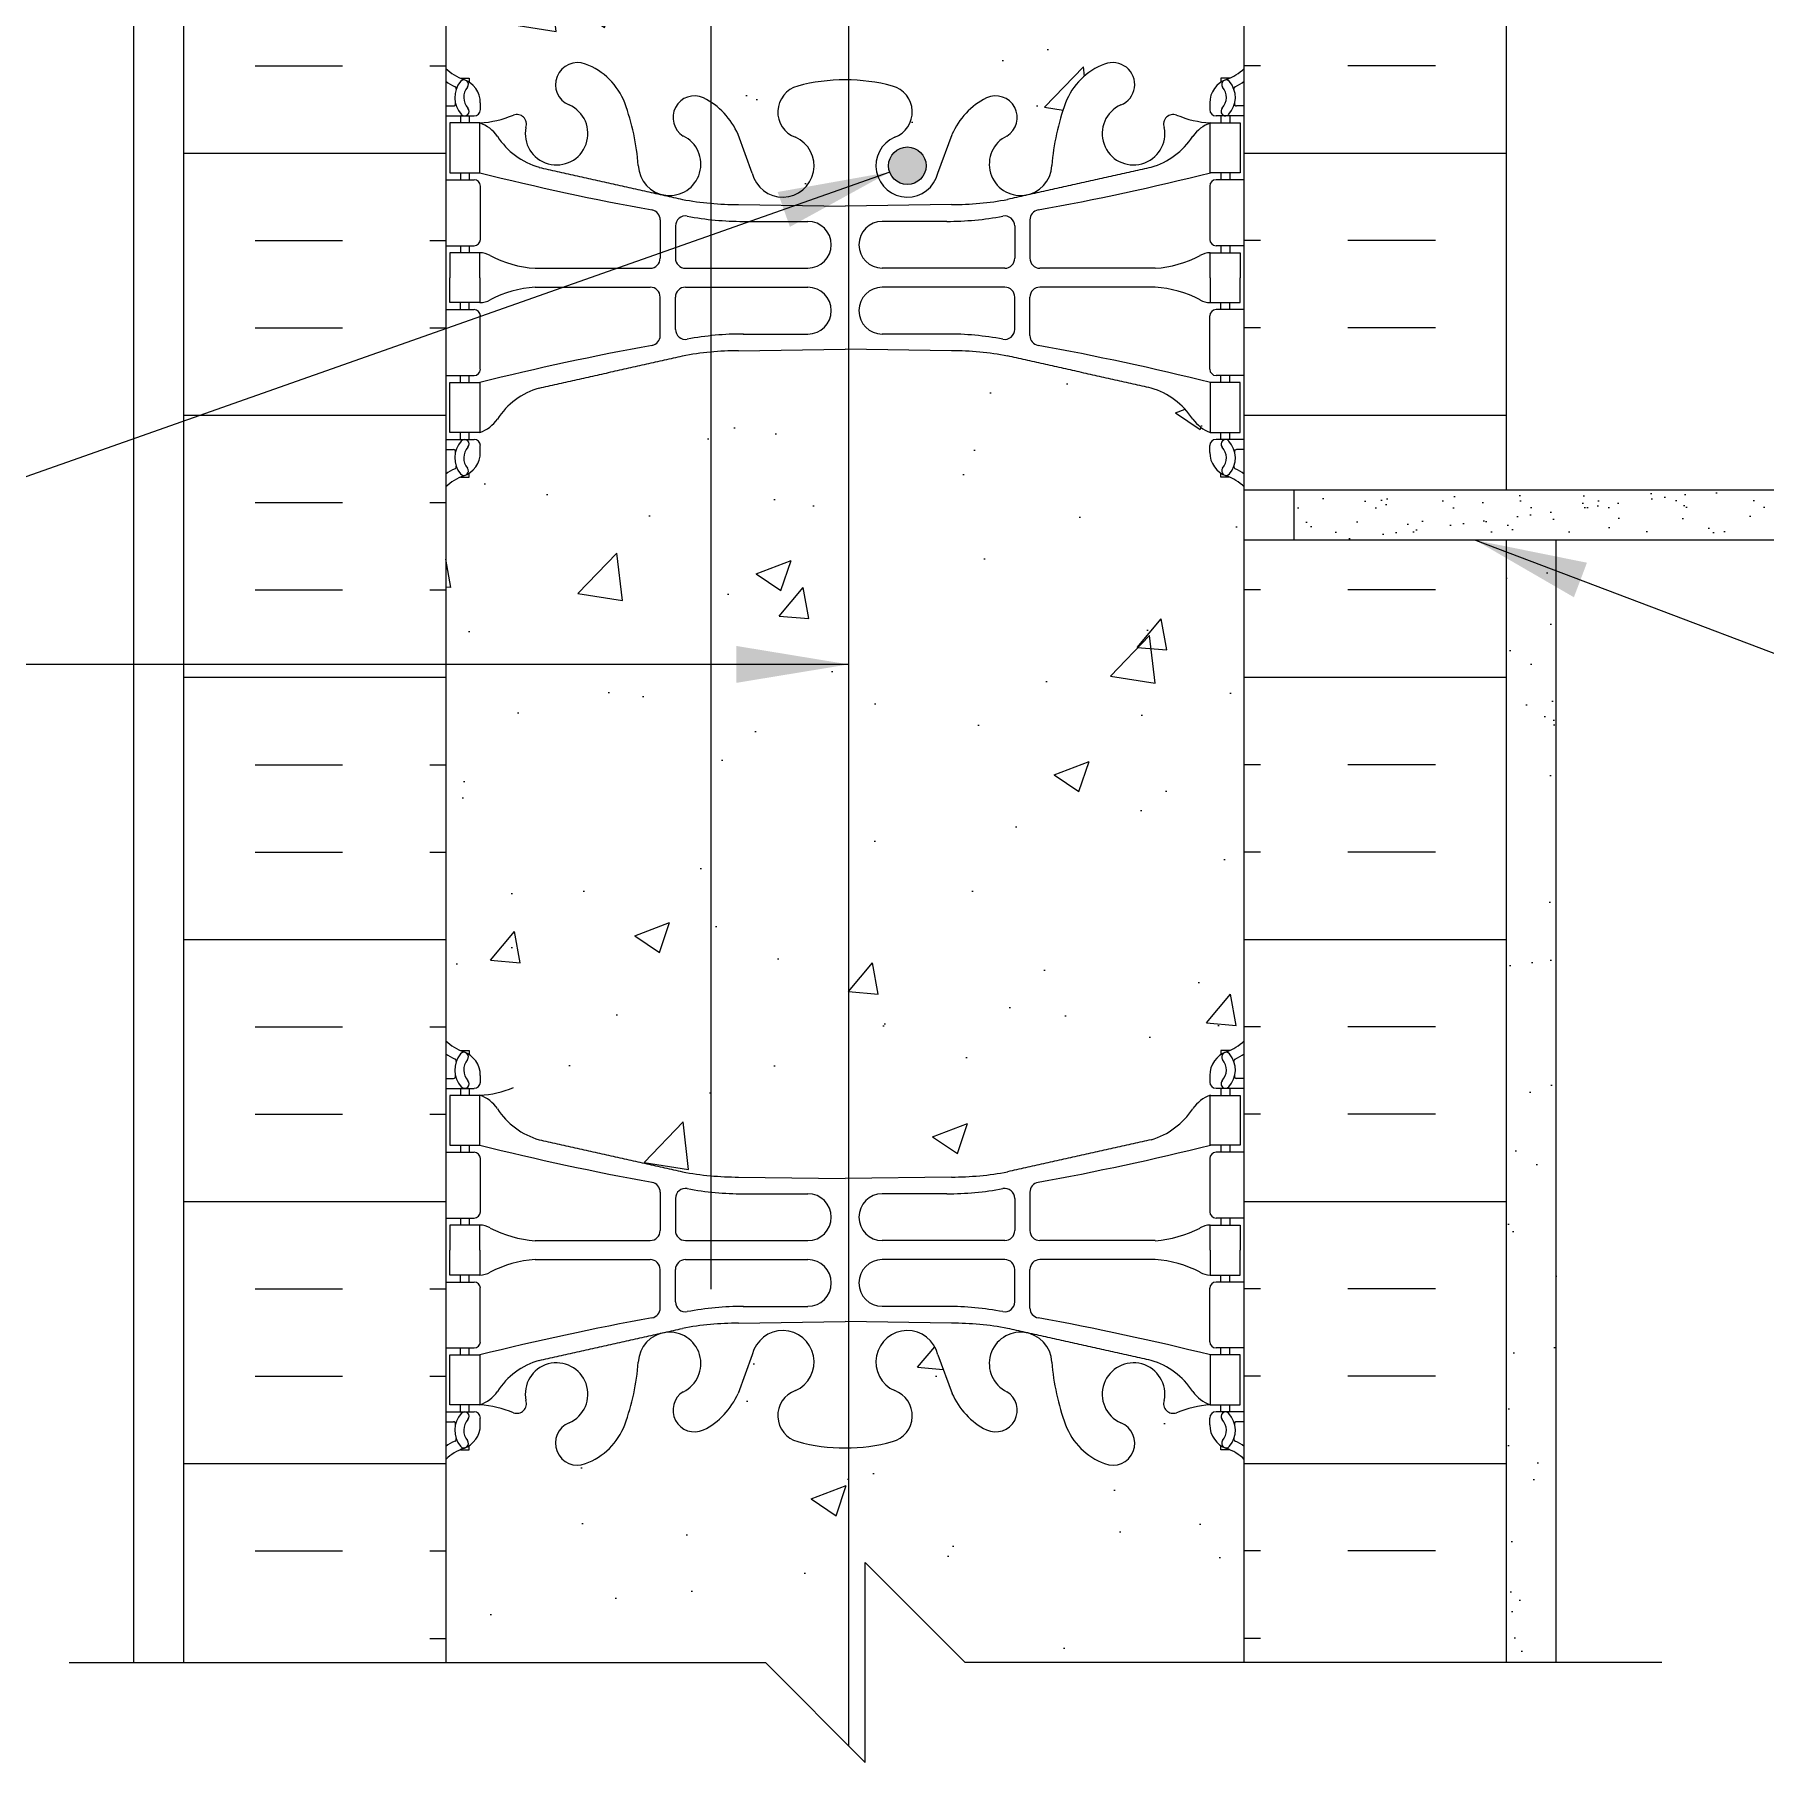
# Model space of a CAD drawing. Header units: inches. Extents: x 146.3 to 203.3, y 83.2 to 161.2.
# Drawn here: x 163.43 to 180.77, y 114.18 to 131.49 of the extents above; entities that cross this region are included whole.
import ezdxf

# ---------------------------------------------------------------- set-up
doc = ezdxf.new("R2010")
doc.units = ezdxf.units.IN
doc.header["$LTSCALE"] = 0.5
doc.header["$MEASUREMENT"] = 0
for name, color, linetype in [('HATCH', 12, 'Continuous'), ('line25', 2, 'Continuous'), ('LINE3', 3, 'Continuous'), ('LINE50', 5, 'Continuous'), ('LINE9', 9, 'Continuous'), ('TEXT', 4, 'Continuous'), ('Web_Edge', 9, 'Continuous')]:
    doc.layers.add(name, color=color, linetype=linetype)
doc.styles.add('DIM', font='romans.shx', dxfattribs={"width": 0.7})
doc.dimstyles.new('ext_12', dxfattribs={"dimscale": 12, "dimtxt": 0.075, "dimasz": 0.09375, "dimexe": 0.09375, "dimexo": 0.0625, "dimgap": 0.0625, "dimtad": 1, "dimdec": 1, "dimzin": 2, "dimdsep": 46, "dimlunit": 4, "dimtxsty": 'DIM', "dimcen": 0.09, "dimdle": 0.09375, "dimclrt": 4, "dimadec": 0, "dimazin": 0, "dimtfac": 1, "dimtdec": 1, "dimtmove": 2, "dimatfit": 3, "dimfxl": 1, "dimfrac": 2, "dimtolj": 1, "dimtzin": 0, "dimarcsym": 0})

msp = doc.modelspace()

# ---------------------------------------------------------------- hatches: boundary and pattern name
at = {"layer": 'HATCH'}
h = msp.add_hatch(dxfattribs=at)
h.set_pattern_fill('AR-CONC', color=256, scale=0.5)
edge = h.paths.add_edge_path()
edge.add_line((175.547, 160.182), (172.547, 160.182))
edge.add_line((172.547, 160.182), (171.547, 161.182))
edge.add_line((171.547, 161.182), (171.547, 159.182))
edge.add_line((171.547, 159.182), (170.547, 160.182))
edge.add_line((170.547, 160.182), (167.547, 160.182))
edge.add_line((167.547, 160.182), (167.547, 157.408))
edge.add_arc((167.893, 157.769), 0.5, 226.2109, 246.4218)
edge.add_line((167.693, 157.311), (167.783, 157.311))
edge.add_line((167.783, 157.311), (167.783, 157.269))
edge.add_arc((167.643, 157.062), 0.25, 0, 55.9442, ccw=False)
edge.add_line((167.893, 157.062), (167.893, 156.995))
edge.add_arc((167.831, 156.995), 0.0625, -90, 0, ccw=False)
edge.add_line((167.831, 156.932), (167.783, 156.932))
edge.add_line((167.783, 156.932), (167.783, 156.862))
edge.add_line((167.783, 156.862), (167.888, 156.862))
edge.add_arc((167.766, 156.52), 0.364, 32.0424, 70.3387, ccw=False)
edge.add_arc((168.689, 157.131), 0.743, 214.228, 253.8107)
edge.add_spline(control_points=[(168.482, 156.417), (169.919, 156.096)], knot_values=[0, 0, 1, 1], degree=1, periodic=0)
edge.add_arc((170.475, 159.028), 2.984, 259.2546, 270.0995)
edge.add_line((170.481, 156.044), (171.547, 156.028))
edge.add_line((171.547, 156.028), (172.614, 156.044))
edge.add_arc((172.619, 159.028), 2.984, 269.9005, 280.7454)
edge.add_spline(control_points=[(173.175, 156.096), (174.613, 156.417)], knot_values=[0, 0, 1, 1], degree=1, periodic=0)
edge.add_arc((174.405, 157.131), 0.743, 286.1893, 325.772)
edge.add_arc((175.329, 156.52), 0.364, 109.6613, 147.9576, ccw=False)
edge.add_line((175.206, 156.862), (175.311, 156.862))
edge.add_line((175.311, 156.862), (175.311, 156.932))
edge.add_line((175.311, 156.932), (175.264, 156.932))
edge.add_arc((175.264, 156.995), 0.0625, 180, 270, ccw=False)
edge.add_line((175.201, 156.995), (175.201, 157.062))
edge.add_arc((175.451, 157.062), 0.25, 124.0558, 180, ccw=False)
edge.add_line((175.311, 157.269), (175.311, 157.311))
edge.add_line((175.311, 157.311), (175.401, 157.311))
edge.add_arc((175.201, 157.769), 0.5, 293.5782, 313.7891)
edge.add_line((175.547, 157.408), (175.547, 160.182))
h.paths.add_polyline_path([(175.037, 150.453), (175.137, 150.453), (175.137, 150.483, -0.414214), (175.187, 150.533), (175.313, 150.533), (175.356, 150.664, -0.725737), (175.462, 150.683), (175.547, 150.422), (175.547, 151.182), (175.547, 153.216, 0.088416), (175.401, 153.313), (175.311, 153.313), (175.311, 153.355, -0.249069), (175.201, 153.562), (175.201, 153.63, -0.414214), (175.264, 153.692), (175.311, 153.692), (175.311, 153.762), (175.206, 153.762, 0.085348), (174.877, 153.687, -0.669601), (174.744, 153.807, 2.087231), (174.31, 153.582, -1), (174.147, 153.174, -0.227838), (173.742, 153.598, -0.06598), (173.618, 154.207, 1.629604), (173.147, 153.906, -1.059167), (172.94, 153.524, -0.16372), (172.619, 153.877), (172.476, 154.264, 1.612474), (172.044, 153.905, -0.734872), (172.021, 153.394, -0.068475), (171.547, 153.332, -0.068475), (171.073, 153.394, -0.734872), (171.05, 153.905, 1.612474), (170.618, 154.264), (170.476, 153.877, -0.16372), (170.154, 153.524, -1.059167), (169.948, 153.906, 1.629604), (169.477, 154.207, -0.06598), (169.352, 153.598, -0.227838), (168.947, 153.174, -1), (168.784, 153.582, 2.087231), (168.35, 153.807, -0.669601), (168.218, 153.687, 0.085348), (167.888, 153.762), (167.783, 153.762), (167.783, 153.692), (167.831, 153.692, -0.414214), (167.893, 153.63), (167.893, 153.562, -0.249069), (167.783, 153.355), (167.783, 153.313), (167.693, 153.313, 0.088416), (167.547, 153.216), (167.547, 151.182), (167.547, 150.422), (167.626, 150.664, -0.725737), (167.732, 150.683), (167.781, 150.533), (167.907, 150.533, -0.414214), (167.957, 150.483), (167.957, 150.453), (168.057, 150.453), (168.057, 148.851, -0.380397), (168.35, 148.556, 2.087231), (168.784, 148.781, -1), (168.947, 149.19, -0.227838), (169.352, 148.765, -0.06598), (169.477, 148.157, 1.629604), (169.948, 148.458, -1.059167), (170.154, 148.84, -0.16372), (170.476, 148.486), (170.618, 148.099, 1.612474), (171.05, 148.459, -0.734872), (171.073, 148.97, -0.068475), (171.547, 149.032, -0.068475), (172.021, 148.97, -0.734872), (172.044, 148.459, 1.612474), (172.476, 148.099), (172.619, 148.486, -0.16372), (172.94, 148.84, -1.059167), (173.147, 148.458, 1.629604), (173.618, 148.157, -0.06598), (173.742, 148.765, -0.227838), (174.147, 149.19, -1), (174.31, 148.781, 2.087231), (174.744, 148.556, -0.380392), (175.037, 148.851)])
h.paths.add_polyline_path([(171.471, 145.514, 0.225652), (171.096, 145.889), (168.432, 145.889, 0.225652), (168.057, 145.514), (168.057, 144.673, 0.225652), (168.432, 144.298), (171.096, 144.298, 0.225652), (171.471, 144.673)])
h.paths.add_polyline_path([(171.471, 147.296, 0.225652), (171.096, 147.671), (168.432, 147.671, 0.225652), (168.057, 147.296), (168.057, 146.455, 0.225652), (168.432, 146.08), (171.096, 146.08, 0.225652), (171.471, 146.455)])
h.paths.add_polyline_path([(175.037, 147.296, 0.225652), (174.662, 147.671), (171.998, 147.671, 0.225652), (171.623, 147.296), (171.623, 146.455, 0.225652), (171.998, 146.08), (174.662, 146.08, 0.225652), (175.037, 146.455)])
h.paths.add_polyline_path([(171.471, 139.69, 0.225652), (171.096, 140.065), (168.432, 140.065, 0.225652), (168.057, 139.69), (168.057, 138.849, 0.225652), (168.432, 138.474), (171.096, 138.474, 0.225652), (171.471, 138.849)])
h.paths.add_polyline_path([(171.471, 137.908, 0.225652), (171.096, 138.283), (168.432, 138.283, 0.225652), (168.057, 137.908), (168.057, 137.068, 0.225652), (168.432, 136.693), (171.096, 136.693, 0.225652), (171.471, 137.068)])
h.paths.add_polyline_path([(175.037, 137.908, 0.225652), (174.662, 138.283), (171.998, 138.283, 0.225652), (171.623, 137.908), (171.623, 137.068, 0.225652), (171.998, 136.693), (174.662, 136.693, 0.225652), (175.037, 137.068)])
h.paths.add_polyline_path([(174.876, 144.111), (168.218, 144.111, 0.268156), (168.057, 143.963), (168.057, 143.694, -0.356222), (168.243, 143.647, -0.520567), (168.523, 143.646, -0.520567), (168.802, 143.654, -0.520567), (169.113, 143.664, -0.445343), (169.336, 143.624, -0.520567), (169.563, 143.631, -0.520567), (169.812, 143.639, -0.520567), (170.091, 143.637, -0.520567), (170.371, 143.646, -0.520567), (170.681, 143.655, -0.445343), (170.904, 143.616, -0.520567), (171.132, 143.623, -0.520567), (171.38, 143.63, -0.520567), (171.66, 143.629, -0.520567), (171.939, 143.637, -0.520567), (172.25, 143.647, -0.445343), (172.473, 143.607, -0.520567), (172.7, 143.614, -0.520567), (172.949, 143.622, -0.175549), (173.044, 143.688, -0.175549), (173.14, 143.622, -0.520567), (173.388, 143.614, -0.520567), (173.616, 143.607, -0.445343), (173.839, 143.647, -0.445343), (174.062, 143.607, -0.520567), (174.289, 143.614, -0.520567), (174.538, 143.622, -0.175549), (174.633, 143.688, -0.175549), (174.729, 143.622, -0.520567), (174.977, 143.614, -0.138388), (175.037, 143.66), (175.037, 143.963, 0.268138)])
h.paths.add_polyline_path([(175.037, 139.69, 0.225652), (174.662, 140.065), (171.998, 140.065, 0.225652), (171.623, 139.69), (171.623, 138.849, 0.225652), (171.998, 138.474), (174.662, 138.474, 0.225652), (175.037, 138.849)])
h.paths.add_polyline_path([(175.037, 140.4), (175.037, 140.685, 0.356878), (174.845, 140.689, 0.445343), (174.622, 140.65, 0.520567), (174.394, 140.657, 0.520567), (174.146, 140.665, 0.520567), (173.866, 140.663, 0.520567), (173.586, 140.671, 0.077714), (173.547, 140.715, 0.077714), (173.508, 140.671, 0.520567), (173.228, 140.663, 0.520567), (172.949, 140.665, 0.520567), (172.7, 140.657, 0.520567), (172.473, 140.65, 0.445343), (172.25, 140.689, 0.520567), (171.939, 140.68, 0.520567), (171.66, 140.671, 0.520567), (171.38, 140.673, 0.520567), (171.132, 140.666, 0.520567), (170.904, 140.659, 0.445343), (170.681, 140.698, 0.520567), (170.371, 140.688, 0.520567), (170.091, 140.68, 0.520567), (169.812, 140.682, 0.520567), (169.563, 140.674, 0.520567), (169.336, 140.667, 0.445343), (169.113, 140.706, 0.520567), (168.802, 140.697, 0.520567), (168.523, 140.688, 0.520567), (168.243, 140.69, 0.356222), (168.057, 140.737), (168.057, 140.4, 0.268156), (168.218, 140.252), (174.876, 140.252, 0.268138)])
h.paths.add_polyline_path([(175.547, 117.216, 0.088416), (175.401, 117.313), (175.311, 117.313), (175.311, 117.355, -0.249069), (175.201, 117.562), (175.201, 117.63, -0.414214), (175.264, 117.692), (175.311, 117.692), (175.311, 117.762), (175.206, 117.762, 0.085348), (174.877, 117.687, -0.669601), (174.744, 117.807, 2.087231), (174.31, 117.582, -1), (174.147, 117.174, -0.21345), (173.755, 117.563, -0.069923), (173.618, 118.207, 1.702394), (173.168, 117.894, -0.940793), (172.965, 117.511, -0.173075), (172.619, 117.877), (172.476, 118.264, 1.612474), (172.044, 117.905, -0.734872), (172.021, 117.394, -0.068475), (171.547, 117.332, -0.068475), (171.073, 117.394, -0.734872), (171.05, 117.905, 1.612474), (170.618, 118.264), (170.476, 117.877, -0.173075), (170.13, 117.511, -0.940793), (169.926, 117.894, 1.702394), (169.477, 118.207, -0.069923), (169.34, 117.563, -0.21345), (168.947, 117.174, -1), (168.784, 117.582, 2.087231), (168.35, 117.807, -0.669601), (168.218, 117.687, 0.085348), (167.888, 117.762), (167.783, 117.762), (167.783, 117.692), (167.831, 117.692, -0.414214), (167.893, 117.63), (167.893, 117.562, -0.249069), (167.783, 117.355), (167.783, 117.313), (167.693, 117.313, 0.088416), (167.547, 117.216), (167.547, 115.182), (170.75, 115.182), (171.75, 114.182), (171.75, 116.182), (172.75, 115.182), (175.547, 115.182)])
h = msp.add_hatch(dxfattribs=at)
h.set_pattern_fill('AR-CONC', color=256, scale=0.5)
h.paths.add_polyline_path([(175.547, 133.182), (175.547, 133.941), (175.462, 133.68, -0.6), (175.362, 133.68), (175.313, 133.83), (175.187, 133.83, -0.414214), (175.137, 133.88), (175.137, 133.91), (175.037, 133.91), (175.037, 135.512, -0.380392), (174.744, 135.807, 2.087231), (174.31, 135.582, -1), (174.147, 135.174, -0.21345), (173.755, 135.563, -0.069923), (173.618, 136.207, 1.702394), (173.168, 135.894, -0.940793), (172.965, 135.511, -0.173075), (172.619, 135.877), (172.476, 136.264, 1.612474), (172.044, 135.905, -0.734872), (172.021, 135.394, -0.068475), (171.547, 135.332, -0.068475), (171.073, 135.394, -0.734872), (171.05, 135.905, 1.612474), (170.618, 136.264), (170.476, 135.877, -0.173075), (170.13, 135.511, -0.940793), (169.926, 135.894, 1.702394), (169.477, 136.207, -0.069923), (169.34, 135.563, -0.21345), (168.947, 135.174, -1), (168.784, 135.582, 2.087231), (168.35, 135.807, -0.380397), (168.057, 135.512), (168.057, 133.91), (167.957, 133.91), (167.957, 133.88, -0.414214), (167.907, 133.83), (167.781, 133.83), (167.732, 133.68, -0.6), (167.632, 133.68), (167.547, 133.941), (167.547, 133.182), (167.547, 131.147, 0.088416), (167.693, 131.05), (167.783, 131.05), (167.783, 131.008, -0.249069), (167.893, 130.801), (167.893, 130.734, -0.414214), (167.831, 130.671), (167.783, 130.671), (167.783, 130.601), (167.888, 130.601, 0.085348), (168.218, 130.677, -0.669601), (168.35, 130.556, 2.087231), (168.784, 130.781, -1), (168.947, 131.19, -0.21345), (169.34, 130.8, -0.069923), (169.477, 130.157, 1.702394), (169.926, 130.469, -0.940793), (170.13, 130.852, -0.173075), (170.476, 130.486), (170.618, 130.099, 1.612474), (171.05, 130.459, -0.734872), (171.073, 130.97, -0.068475), (171.547, 131.032, -0.068475), (172.021, 130.97, -0.734872), (172.044, 130.459, 1.612474), (172.476, 130.099), (172.619, 130.486, -0.173075), (172.965, 130.852, -0.940793), (173.168, 130.469, 1.702394), (173.618, 130.157, -0.069923), (173.755, 130.8, -0.21345), (174.147, 131.19, -1), (174.31, 130.781, 2.087231), (174.744, 130.556, -0.669601), (174.877, 130.677, 0.085348), (175.206, 130.601), (175.311, 130.601), (175.311, 130.671), (175.264, 130.671, -0.414214), (175.201, 130.734), (175.201, 130.801, -0.249069), (175.311, 131.008), (175.311, 131.05), (175.401, 131.05, 0.088416), (175.547, 131.147)])
edge = h.paths.add_edge_path()
edge.add_arc((175.201, 126.594), 0.5, 46.2109, 66.4218)
edge.add_line((175.401, 127.052), (175.311, 127.052))
edge.add_line((175.311, 127.052), (175.311, 127.094))
edge.add_arc((175.451, 127.301), 0.25, 180, 235.9442, ccw=False)
edge.add_line((175.201, 127.301), (175.201, 127.369))
edge.add_arc((175.264, 127.369), 0.0625, 90, 180, ccw=False)
edge.add_line((175.264, 127.431), (175.311, 127.431))
edge.add_line((175.311, 127.431), (175.311, 127.501))
edge.add_line((175.311, 127.501), (175.206, 127.501))
edge.add_arc((175.329, 127.844), 0.364, 214.9775, 250.3387, ccw=False)
edge.add_arc((174.405, 127.232), 0.743, 32.7919, 73.8107)
edge.add_spline(control_points=[(174.613, 127.946), (173.175, 128.267)], knot_values=[0, 0, 1, 1], degree=1, periodic=0)
edge.add_arc((172.619, 125.335), 2.984, 79.2546, 90.0995)
edge.add_line((172.614, 128.319), (171.547, 128.335))
edge.add_line((171.547, 128.335), (170.481, 128.319))
edge.add_arc((170.475, 125.335), 2.984, 89.9005, 100.7454)
edge.add_spline(control_points=[(169.919, 128.267), (168.482, 127.946)], knot_values=[0, 0, 1, 1], degree=1, periodic=0)
edge.add_arc((168.689, 127.232), 0.743, 106.1893, 147.2081)
edge.add_arc((167.766, 127.844), 0.364, 289.6613, 325.0225, ccw=False)
edge.add_line((167.888, 127.501), (167.783, 127.501))
edge.add_line((167.783, 127.501), (167.783, 127.431))
edge.add_line((167.783, 127.431), (167.831, 127.431))
edge.add_arc((167.831, 127.369), 0.0625, 0, 90, ccw=False)
edge.add_line((167.893, 127.369), (167.893, 127.301))
edge.add_arc((167.643, 127.301), 0.25, 304.0558, 360, ccw=False)
edge.add_line((167.783, 127.094), (167.783, 127.052))
edge.add_line((167.783, 127.052), (167.693, 127.052))
edge.add_arc((167.893, 126.594), 0.5, 113.5782, 133.7891)
edge.add_line((167.547, 126.955), (167.547, 121.408))
edge.add_arc((167.893, 121.769), 0.5, 226.2109, 246.4218)
edge.add_line((167.693, 121.311), (167.783, 121.311))
edge.add_line((167.783, 121.311), (167.783, 121.269))
edge.add_arc((167.643, 121.062), 0.25, 0, 55.9442, ccw=False)
edge.add_line((167.893, 121.062), (167.893, 120.995))
edge.add_arc((167.831, 120.995), 0.0625, -90, 0, ccw=False)
edge.add_line((167.831, 120.932), (167.783, 120.932))
edge.add_line((167.783, 120.932), (167.783, 120.862))
edge.add_line((167.783, 120.862), (167.888, 120.862))
edge.add_arc((167.766, 120.52), 0.364, 34.9775, 70.3387, ccw=False)
edge.add_arc((168.689, 121.131), 0.743, 212.7919, 253.8107)
edge.add_spline(control_points=[(168.482, 120.417), (169.919, 120.096)], knot_values=[0, 0, 1, 1], degree=1, periodic=0)
edge.add_arc((170.475, 123.028), 2.984, 259.2546, 270.0995)
edge.add_line((170.481, 120.044), (171.547, 120.028))
edge.add_line((171.547, 120.028), (172.614, 120.044))
edge.add_arc((172.619, 123.028), 2.984, 269.9005, 280.7454)
edge.add_spline(control_points=[(173.175, 120.096), (174.613, 120.417)], knot_values=[0, 0, 1, 1], degree=1, periodic=0)
edge.add_arc((174.405, 121.131), 0.743, 286.1893, 327.2081)
edge.add_arc((175.329, 120.52), 0.364, 109.6613, 145.0225, ccw=False)
edge.add_line((175.206, 120.862), (175.311, 120.862))
edge.add_line((175.311, 120.862), (175.311, 120.932))
edge.add_line((175.311, 120.932), (175.264, 120.932))
edge.add_arc((175.264, 120.995), 0.0625, 180, 270, ccw=False)
edge.add_line((175.201, 120.995), (175.201, 121.062))
edge.add_arc((175.451, 121.062), 0.25, 124.0558, 180, ccw=False)
edge.add_line((175.311, 121.269), (175.311, 121.311))
edge.add_line((175.311, 121.311), (175.401, 121.311))
edge.add_arc((175.201, 121.769), 0.5, 293.5782, 313.7891)
edge.add_line((175.547, 121.408), (175.547, 126.955))
h = msp.add_hatch(dxfattribs=at)
h.set_pattern_fill('INSUL', color=256, scale=7, style=0)
h.set_pattern_definition([(0, (-2758.6144, -281.828), (0, 2.625), []), (0, (-2758.6144, -280.953), (0, 2.625), [0.875, -0.875]), (0, (-2758.6144, -280.078), (0, 2.625), [0.875, -0.875])])
h.paths.add_polyline_path([(164.922, 115.182), (165.36, 115.182), (165.36, 115.682), (166.86, 115.682), (166.86, 115.182), (167.547, 115.182), (167.547, 133.182), (166.86, 133.182), (166.86, 133.682), (165.36, 133.682), (165.36, 133.182), (164.922, 133.182)])
h = msp.add_hatch(dxfattribs=at)
h.set_pattern_fill('INSUL', color=256, scale=7, style=0)
h.set_pattern_definition([(180, (3101.7088, -281.828), (0, 2.625), []), (180, (3101.7088, -280.953), (0, 2.625), [0.875, -0.875]), (180, (3101.7088, -280.078), (0, 2.625), [0.875, -0.875])])
h.paths.add_polyline_path([(175.547, 126.922), (178.172, 126.922), (178.172, 133.182), (177.735, 133.182), (177.735, 133.682), (176.235, 133.682), (176.235, 133.182), (175.547, 133.182)])
h.paths.add_polyline_path([(178.172, 126.422), (175.547, 126.422), (175.547, 115.182), (176.235, 115.182), (176.235, 115.682), (177.735, 115.682), (177.735, 115.182), (178.172, 115.182)])
h = msp.add_hatch(dxfattribs=at)
h.set_pattern_fill('AR-SAND', color=256, scale=0.25, style=0)
h.set_pattern_definition([(37.5, (113.72523, 33.3652), (-0.0157483, 0.481706), [0, -0.38, 0, -0.425, 0, -0.40625]), (7.5, (113.7252, 33.3652), (0.4424442, 0.7055365), [0, -0.205, 0, -0.3425, 0, -0.13125]), (327.5, (113.41773, 33.3652), (0.7785355, 0.0014148), [0, -0.125, 0, -0.45, 0, -0.5875]), (317.5, (113.4177, 33.3652), (0.7515317, 0.219419), [0, -0.0625, 0, -0.295, 0, -0.3375])])
h.paths.add_polyline_path([(194.755, 126.422), (194.755, 126.922), (176.047, 126.922), (176.047, 126.422)])
h = msp.add_hatch(dxfattribs=at)
h.set_pattern_fill('AR-SAND', color=256, scale=0.5, style=0)
h.set_pattern_definition([(37.5, (59.0628, -54.051), (-0.0314967, 0.963412), [0, -0.76, 0, -0.85, 0, -0.8125]), (7.5, (59.0628, -54.051), (0.884888, 1.411073), [0, -0.41, 0, -0.685, 0, -0.2625]), (327.5, (58.4478, -54.051), (1.557071, 0.0028295), [0, -0.25, 0, -0.9, 0, -1.175]), (317.5, (58.4478, -54.051), (1.503063, 0.438838), [0, -0.125, 0, -0.59, 0, -0.675])])
h.paths.add_polyline_path([(178.672, 126.422), (178.172, 126.422), (178.172, 123.492), (178.672, 122.543)])
h.paths.add_polyline_path([(178.672, 122.543), (178.172, 123.492), (178.172, 115.182), (178.672, 115.182)])
at = {"layer": 'LINE3'}
msp.add_hatch(color=256, dxfattribs=at).paths.add_polyline_path([(171.983, 130.172, 1), (172.358, 130.172, 1)])

# ---------------------------------------------------------------- linework, layer by layer
at = {"layer": 'HATCH'}
msp.add_line((171.266, 130.147), (171.266, 130.147), dxfattribs=at)
at = {"layer": 'line25'}
for p, q in [((167.547, 133.182), (167.547, 115.182)), ((175.547, 115.182), (175.547, 133.182)), ((176.047, 126.422), (176.047, 126.922))]:
    msp.add_line(p, q, dxfattribs=at)
at = {"layer": 'LINE3'}
for p, q in [((170.202, 159.982), (170.202, 118.922)), ((171.582, 138.358), (171.582, 114.35))]:
    msp.add_line(p, q, dxfattribs=at)
msp.add_circle((172.171, 130.172), 0.188, dxfattribs=at)
at = {"layer": 'LINE50'}
for p, q in [((164.922, 115.182), (164.922, 133.182)), ((178.172, 126.922), (178.172, 133.182)), ((178.172, 115.182), (178.172, 126.422))]:
    msp.add_line(p, q, dxfattribs=at)
at = {"layer": 'LINE9'}
for p, q in [((164.422, 115.182), (164.422, 160.182)), ((194.755, 126.922), (175.547, 126.922)), ((194.755, 126.422), (175.547, 126.422)), ((178.672, 115.182), (178.672, 126.422)), ((171.75, 114.182), (171.75, 116.182)), ((171.75, 116.182), (172.75, 115.182)), ((163.773, 115.182), (170.75, 115.182)), ((170.75, 115.182), (171.75, 114.182)), ((179.728, 115.182), (172.75, 115.182))]:
    msp.add_line(p, q, dxfattribs=at)
at = {"layer": 'Web_Edge'}
for p, q in [((167.693, 131.05), (167.783, 131.05)), ((167.783, 131.05), (167.783, 131.008)), ((175.401, 131.05), (175.311, 131.05)), ((175.311, 131.05), (175.311, 131.008)), ((167.547, 130.771), (167.625, 130.771)), ((167.893, 130.801), (167.893, 130.734)), ((175.201, 130.801), (175.201, 130.734)), ((175.547, 130.771), (175.469, 130.771)), ((167.547, 130.671), (167.831, 130.671)), ((167.693, 130.671), (167.693, 130.601)), ((167.783, 130.671), (167.783, 130.601)), ((175.547, 130.671), (175.264, 130.671)), ((175.311, 130.671), (175.311, 130.601)), ((175.401, 130.671), (175.401, 130.601)), ((170.618, 130.099), (170.476, 130.486)), ((172.476, 130.099), (172.619, 130.486)), ((167.693, 130.101), (167.693, 130.031)), ((167.783, 130.101), (167.783, 130.031)), ((175.311, 130.101), (175.311, 130.031)), ((175.401, 130.101), (175.401, 130.031)), ((167.547, 130.031), (167.831, 130.031)), ((167.893, 129.969), (167.893, 129.434)), ((175.201, 129.969), (175.201, 129.434)), ((175.547, 130.031), (175.264, 130.031)), ((170.481, 129.783), (171.547, 129.767)), ((172.614, 129.783), (171.547, 129.767)), ((169.695, 129.631), (169.695, 129.246)), ((169.848, 129.569), (169.848, 129.246)), ((170.528, 129.615), (171.175, 129.615)), ((172.566, 129.615), (171.92, 129.615)), ((173.247, 129.569), (173.247, 129.246)), ((173.399, 129.631), (173.399, 129.246)), ((167.547, 129.371), (167.831, 129.371)), ((167.693, 129.371), (167.693, 129.301)), ((167.783, 129.371), (167.783, 129.301)), ((175.547, 129.371), (175.264, 129.371)), ((175.311, 129.371), (175.311, 129.301)), ((175.401, 129.371), (175.401, 129.301)), ((168.441, 129.146), (169.595, 129.146)), ((169.948, 129.146), (171.175, 129.146)), ((173.147, 129.146), (171.92, 129.146)), ((174.653, 129.146), (173.499, 129.146)), ((168.441, 128.957), (169.595, 128.956)), ((169.695, 128.471), (169.695, 128.856)), ((169.848, 128.533), (169.848, 128.856)), ((169.948, 128.956), (171.175, 128.956)), ((173.147, 128.956), (171.92, 128.956)), ((173.247, 128.533), (173.247, 128.856)), ((173.399, 128.471), (173.399, 128.856)), ((174.653, 128.957), (173.499, 128.956)), ((167.547, 128.731), (167.831, 128.731)), ((167.693, 128.731), (167.693, 128.801)), ((167.783, 128.731), (167.783, 128.801)), ((167.893, 128.134), (167.893, 128.669)), ((175.201, 128.134), (175.201, 128.669)), ((175.547, 128.731), (175.264, 128.731)), ((175.311, 128.731), (175.311, 128.801)), ((175.401, 128.731), (175.401, 128.801)), ((170.528, 128.487), (171.175, 128.487)), ((172.566, 128.487), (171.92, 128.487)), ((170.481, 128.319), (171.547, 128.335)), ((172.614, 128.319), (171.547, 128.335)), ((167.547, 128.071), (167.831, 128.071)), ((167.693, 128.001), (167.693, 128.071)), ((167.783, 128.001), (167.783, 128.071)), ((175.547, 128.071), (175.264, 128.071)), ((175.311, 128.001), (175.311, 128.071)), ((175.401, 128.001), (175.401, 128.071)), ((167.693, 127.431), (167.693, 127.501)), ((167.783, 127.431), (167.783, 127.501)), ((175.311, 127.431), (175.311, 127.501)), ((175.401, 127.431), (175.401, 127.501)), ((167.547, 127.431), (167.831, 127.431)), ((167.547, 127.331), (167.625, 127.331)), ((167.893, 127.301), (167.893, 127.369)), ((175.201, 127.301), (175.201, 127.369)), ((175.547, 127.431), (175.264, 127.431)), ((175.547, 127.331), (175.469, 127.331)), ((167.693, 127.052), (167.783, 127.052)), ((167.783, 127.052), (167.783, 127.094)), ((175.311, 127.052), (175.311, 127.094)), ((175.401, 127.052), (175.311, 127.052)), ((167.693, 121.311), (167.783, 121.311)), ((167.783, 121.311), (167.783, 121.269)), ((175.401, 121.311), (175.311, 121.311)), ((175.311, 121.311), (175.311, 121.269)), ((167.547, 121.032), (167.625, 121.032)), ((167.893, 121.062), (167.893, 120.995)), ((175.201, 121.062), (175.201, 120.995)), ((175.547, 121.032), (175.469, 121.032)), ((167.547, 120.932), (167.831, 120.932)), ((167.693, 120.932), (167.693, 120.862)), ((167.783, 120.932), (167.783, 120.862)), ((175.547, 120.932), (175.264, 120.932)), ((175.311, 120.932), (175.311, 120.862)), ((175.401, 120.932), (175.401, 120.862)), ((167.693, 120.362), (167.693, 120.292)), ((167.783, 120.362), (167.783, 120.292)), ((175.311, 120.362), (175.311, 120.292)), ((175.401, 120.362), (175.401, 120.292)), ((167.547, 120.292), (167.831, 120.292)), ((167.893, 120.23), (167.893, 119.695)), ((175.201, 120.23), (175.201, 119.695)), ((175.547, 120.292), (175.264, 120.292)), ((170.481, 120.044), (171.547, 120.028)), ((172.614, 120.044), (171.547, 120.028)), ((169.695, 119.892), (169.695, 119.508)), ((169.848, 119.83), (169.848, 119.508)), ((170.528, 119.876), (171.175, 119.876)), ((172.566, 119.876), (171.92, 119.876)), ((173.247, 119.83), (173.247, 119.508)), ((173.399, 119.892), (173.399, 119.508)), ((167.547, 119.632), (167.831, 119.632)), ((167.693, 119.632), (167.693, 119.562)), ((167.783, 119.632), (167.783, 119.562)), ((175.547, 119.632), (175.264, 119.632)), ((175.311, 119.632), (175.311, 119.562)), ((175.401, 119.632), (175.401, 119.562)), ((168.441, 119.407), (169.595, 119.408)), ((169.948, 119.408), (171.175, 119.408)), ((173.147, 119.408), (171.92, 119.408)), ((174.653, 119.407), (173.499, 119.408)), ((168.441, 119.218), (169.595, 119.217)), ((169.948, 119.217), (171.175, 119.217)), ((173.147, 119.217), (171.92, 119.217)), ((174.653, 119.218), (173.499, 119.217)), ((167.547, 118.992), (167.831, 118.992)), ((167.693, 118.992), (167.693, 119.062)), ((167.783, 118.992), (167.783, 119.062)), ((169.695, 118.732), (169.695, 119.117)), ((169.848, 118.794), (169.848, 119.117)), ((173.247, 118.794), (173.247, 119.117)), ((173.399, 118.732), (173.399, 119.117)), ((175.547, 118.992), (175.264, 118.992)), ((175.311, 118.992), (175.311, 119.062)), ((175.401, 118.992), (175.401, 119.062)), ((167.893, 118.395), (167.893, 118.93)), ((175.201, 118.395), (175.201, 118.93)), ((170.528, 118.748), (171.175, 118.748)), ((172.566, 118.748), (171.92, 118.748)), ((170.481, 118.58), (171.547, 118.596)), ((172.614, 118.58), (171.547, 118.596)), ((167.547, 118.332), (167.831, 118.332)), ((167.693, 118.262), (167.693, 118.332)), ((167.783, 118.262), (167.783, 118.332)), ((170.618, 118.264), (170.476, 117.877)), ((172.476, 118.264), (172.619, 117.877)), ((175.547, 118.332), (175.264, 118.332)), ((175.311, 118.262), (175.311, 118.332)), ((175.401, 118.262), (175.401, 118.332)), ((167.693, 117.692), (167.693, 117.762)), ((167.783, 117.692), (167.783, 117.762)), ((175.311, 117.692), (175.311, 117.762)), ((175.401, 117.692), (175.401, 117.762)), ((167.547, 117.692), (167.831, 117.692)), ((167.547, 117.592), (167.625, 117.592)), ((167.893, 117.562), (167.893, 117.63)), ((175.201, 117.562), (175.201, 117.63)), ((175.547, 117.692), (175.264, 117.692)), ((175.547, 117.592), (175.469, 117.592)), ((167.693, 117.313), (167.783, 117.313)), ((167.783, 117.313), (167.783, 117.355)), ((175.311, 117.313), (175.311, 117.355)), ((175.401, 117.313), (175.311, 117.313))]:
    msp.add_line(p, q, dxfattribs=at)
for points in [[(167.588, 130.101), (167.888, 130.101), (167.888, 130.601), (167.588, 130.601)], [(175.506, 130.101), (175.206, 130.101), (175.206, 130.601), (175.506, 130.601)], [(167.588, 128.001), (167.888, 128.001), (167.888, 127.501), (167.588, 127.501)], [(175.506, 128.001), (175.206, 128.001), (175.206, 127.501), (175.506, 127.501)], [(167.588, 120.362), (167.888, 120.362), (167.888, 120.862), (167.588, 120.862)], [(175.506, 120.362), (175.206, 120.362), (175.206, 120.862), (175.506, 120.862)], [(167.588, 118.262), (167.888, 118.262), (167.888, 117.762), (167.588, 117.762)], [(175.506, 118.262), (175.206, 118.262), (175.206, 117.762), (175.506, 117.762)]]:
    msp.add_lwpolyline(points, close=True, dxfattribs=at)
for points in [[(167.888, 129.051), (167.888, 129.301), (167.588, 129.301), (167.588, 129.051)], [(175.206, 129.051), (175.206, 129.301), (175.506, 129.301), (175.506, 129.051)], [(167.888, 129.051), (167.888, 128.801), (167.588, 128.801), (167.588, 129.051)], [(175.206, 129.051), (175.206, 128.801), (175.506, 128.801), (175.506, 129.051)], [(167.888, 119.312), (167.888, 119.562), (167.588, 119.562), (167.588, 119.312)], [(175.206, 119.312), (175.206, 119.562), (175.506, 119.562), (175.506, 119.312)], [(167.888, 119.312), (167.888, 119.062), (167.588, 119.062), (167.588, 119.312)], [(175.206, 119.312), (175.206, 119.062), (175.506, 119.062), (175.506, 119.312)]]:
    msp.add_lwpolyline(points, dxfattribs=at)
for centre, radius, start, end in [((167.893, 131.508), 0.5, 226.2109, 250.5288), ((168.866, 130.985), 0.22, 68.1963, 248.1963), ((168.709, 130.557), 0.677, 21.1239, 69.3197), ((174.386, 130.557), 0.677, 110.6803, 158.8761), ((174.229, 130.985), 0.22, 291.8037, 111.8037), ((175.201, 131.508), 0.5, 289.4712, 313.7891), ((167.893, 131.508), 0.6, 234.7832, 245.0748), ((167.887, 130.856), 0.25, 140.1145, 222.4609), ((167.631, 130.945), 0.021, 343.464, 63.9957), ((167.729, 130.987), 0.045, 321.448, 139.1879), ((167.643, 130.801), 0.25, 0, 70.5288), ((167.887, 130.856), 0.16, 140.0001, 222.4609), ((171.141, 130.71), 0.268, 104.7892, 250.0338), ((171.536, 129.278), 1.754, 89.6229, 105.2918), ((171.559, 129.278), 1.754, 74.7082, 90.3771), ((171.953, 130.71), 0.268, 289.9662, 75.2108), ((175.451, 130.801), 0.25, 109.4712, 180), ((175.365, 130.987), 0.045, 40.8121, 218.552), ((175.207, 130.856), 0.16, 317.5391, 39.9999), ((175.207, 130.856), 0.25, 317.5391, 39.8855), ((175.463, 130.945), 0.021, 116.0043, 196.536), ((175.201, 131.508), 0.6, 294.9252, 305.2168), ((167.625, 130.791), 0.0196, 269.4032, 15.4901), ((167.736, 130.717), 0.045, 222.4609, 42.4609), ((168.657, 130.494), 0.314, 168.5886, 66.1916), ((167.118, 129.992), 2.365, 4.3895, 20.0015), ((170.04, 130.655), 0.217, 65.5264, 238.537), ((169.789, 130.184), 0.75, 23.6938, 62.9705), ((173.305, 130.184), 0.75, 117.0295, 156.3062), ((173.055, 130.655), 0.217, 301.463, 114.4736), ((175.977, 129.992), 2.365, 159.9985, 175.6105), ((174.437, 130.494), 0.314, 113.8084, 11.4114), ((175.359, 130.717), 0.045, 137.5391, 317.5391), ((175.469, 130.791), 0.0196, 164.5099, 270.5968), ((167.831, 130.734), 0.0625, 270, 0), ((167.833, 131.597), 0.997, 273.1538, 293.1467), ((167.766, 130.258), 0.364, 34.9775, 70.3387), ((168.259, 130.589), 0.0968, 340.1551, 110.4331), ((174.835, 130.589), 0.0968, 69.5669, 199.8449), ((175.261, 131.597), 0.997, 246.8533, 266.8462), ((175.329, 130.258), 0.364, 109.6613, 145.0225), ((175.264, 130.734), 0.0625, 180, 270), ((168.689, 130.87), 0.743, 212.7919, 253.8107), ((169.789, 130.188), 0.314, 182.7357, 63.9348), ((170.923, 130.172), 0.314, 193.4146, 66.1916), ((172.171, 130.172), 0.314, 113.8084, 346.5854), ((173.306, 130.188), 0.314, 116.0652, 357.2643), ((174.405, 130.87), 0.743, 286.1893, 327.2081), ((174.697, 157.521), 28.253, 256.0552, 259.6343), ((168.398, 157.521), 28.253, 280.3657, 283.9448), ((167.831, 129.969), 0.0625, 0, 90), ((175.264, 129.969), 0.0625, 90, 180), ((169.595, 129.631), 0.1, 360, 79.6343), ((170.475, 132.767), 2.984, 259.2546, 270.0995), ((172.619, 132.767), 2.984, 269.9005, 280.7454), ((173.499, 129.631), 0.1, 100.3657, 180), ((169.948, 129.569), 0.1, 79.2546, 180), ((170.523, 132.599), 2.984, 259.2546, 270.0995), ((171.175, 129.381), 0.234, 270, 90), ((171.92, 129.381), 0.234, 90, 270), ((172.572, 132.599), 2.984, 269.9005, 280.7454), ((173.147, 129.569), 0.1, 0, 100.7454), ((167.831, 129.434), 0.0625, 270, 0), ((175.264, 129.434), 0.0625, 180, 270), ((167.884, 129.082), 0.219, 60.4937, 88.92), ((168.526, 130.302), 1.16, 242.5844, 265.8032), ((169.595, 129.246), 0.1, 270.0388, 360), ((169.948, 129.246), 0.1, 180, 270), ((173.147, 129.246), 0.1, 270, 0), ((173.499, 129.246), 0.1, 180, 269.9612), ((174.569, 130.302), 1.16, 274.1968, 297.4156), ((175.21, 129.082), 0.219, 91.08, 119.5063), ((167.884, 129.02), 0.219, 271.08, 299.5063), ((168.526, 127.8), 1.16, 94.1968, 117.4156), ((169.595, 128.856), 0.1, 0, 89.9612), ((169.948, 128.856), 0.1, 90, 180), ((171.175, 128.721), 0.234, 270, 90), ((171.92, 128.721), 0.234, 90, 270), ((173.147, 128.856), 0.1, 0, 90), ((173.499, 128.856), 0.1, 90.0388, 180), ((174.569, 127.8), 1.16, 62.5844, 85.8032), ((175.21, 129.02), 0.219, 240.4937, 268.92), ((167.831, 128.669), 0.0625, 0, 90), ((175.264, 128.669), 0.0625, 90, 180), ((169.948, 128.533), 0.1, 180, 280.7454), ((170.523, 125.503), 2.984, 89.9005, 100.7454), ((172.572, 125.503), 2.984, 79.2546, 90.0995), ((173.147, 128.533), 0.1, 259.2546, 0), ((174.697, 100.581), 28.253, 100.3657, 103.9448), ((169.595, 128.471), 0.1, 280.3657, 0), ((170.475, 125.335), 2.984, 89.9005, 100.7454), ((172.619, 125.335), 2.984, 79.2546, 90.0995), ((173.499, 128.471), 0.1, 180, 259.6343), ((168.398, 100.581), 28.253, 76.0552, 79.6343), ((167.831, 128.134), 0.0625, 270, 0), ((175.264, 128.134), 0.0625, 180, 270), ((168.689, 127.232), 0.743, 106.1893, 147.2081), ((174.405, 127.232), 0.743, 32.7919, 73.8107), ((167.766, 127.844), 0.364, 289.6613, 325.0225), ((175.329, 127.844), 0.364, 214.9775, 250.3387), ((167.625, 127.311), 0.0196, 344.5099, 90.5968), ((167.887, 127.246), 0.25, 137.5391, 219.8855), ((167.736, 127.385), 0.045, 317.5391, 137.5391), ((167.887, 127.246), 0.16, 137.5391, 219.9999), ((167.643, 127.301), 0.25, 289.4712, 360), ((167.831, 127.369), 0.0625, 360, 90), ((175.264, 127.369), 0.0625, 90, 180), ((175.451, 127.301), 0.25, 180, 250.5288), ((175.359, 127.385), 0.045, 42.4609, 222.4609), ((175.207, 127.246), 0.16, 320.0001, 42.4609), ((175.207, 127.246), 0.25, 320.1145, 42.4609), ((175.469, 127.311), 0.0196, 89.4032, 195.4901), ((167.893, 126.594), 0.6, 114.9252, 125.2168), ((167.631, 127.157), 0.021, 296.0043, 16.536), ((167.729, 127.116), 0.045, 220.8121, 38.552), ((175.365, 127.116), 0.045, 141.448, 319.1879), ((175.463, 127.157), 0.021, 163.464, 243.9957), ((175.201, 126.594), 0.6, 54.7832, 65.0748), ((167.893, 126.594), 0.5, 109.4712, 133.7891), ((175.201, 126.594), 0.5, 46.2109, 70.5288), ((167.893, 121.769), 0.5, 226.2109, 250.5288), ((175.201, 121.769), 0.5, 289.4712, 313.7891), ((167.893, 121.769), 0.6, 234.7832, 245.0748), ((167.887, 121.117), 0.25, 140.1145, 222.4609), ((167.631, 121.206), 0.021, 343.464, 63.9957), ((167.729, 121.248), 0.045, 321.448, 139.1879), ((167.643, 121.062), 0.25, 0, 70.5288), ((167.887, 121.117), 0.16, 140.0001, 222.4609), ((175.451, 121.062), 0.25, 109.4712, 180), ((175.365, 121.248), 0.045, 40.8121, 218.552), ((175.207, 121.117), 0.16, 317.5391, 39.9999), ((175.207, 121.117), 0.25, 317.5391, 39.8855), ((175.463, 121.206), 0.021, 116.0043, 196.536), ((175.201, 121.769), 0.6, 294.9252, 305.2168), ((167.625, 121.052), 0.0196, 269.4032, 15.4901), ((175.469, 121.052), 0.0196, 164.5099, 270.5968), ((167.736, 120.978), 0.045, 222.4609, 42.4609), ((167.831, 120.995), 0.0625, 270, 0), ((167.833, 121.858), 0.997, 273.1538, 293.1467), ((167.766, 120.52), 0.364, 34.9775, 70.3387), ((175.329, 120.52), 0.364, 109.6613, 145.0225), ((175.264, 120.995), 0.0625, 180, 270), ((175.359, 120.978), 0.045, 137.5391, 317.5391), ((168.689, 121.131), 0.743, 212.7919, 253.8107), ((174.405, 121.131), 0.743, 286.1893, 327.2081), ((174.697, 147.783), 28.253, 256.0552, 259.6343), ((168.398, 147.783), 28.253, 280.3657, 283.9448), ((167.831, 120.23), 0.0625, 0, 90), ((175.264, 120.23), 0.0625, 90, 180), ((169.595, 119.892), 0.1, 360, 79.6343), ((170.475, 123.028), 2.984, 259.2546, 270.0995), ((172.619, 123.028), 2.984, 269.9005, 280.7454), ((173.499, 119.892), 0.1, 100.3657, 180), ((169.948, 119.83), 0.1, 79.2546, 180), ((170.523, 122.86), 2.984, 259.2546, 270.0995), ((171.175, 119.642), 0.234, 270, 90), ((171.92, 119.642), 0.234, 90, 270), ((172.572, 122.86), 2.984, 269.9005, 280.7454), ((173.147, 119.83), 0.1, 0, 100.7454), ((167.831, 119.695), 0.0625, 270, 0), ((175.264, 119.695), 0.0625, 180, 270), ((167.884, 119.344), 0.219, 60.4937, 88.92), ((168.526, 120.563), 1.16, 242.5844, 265.8032), ((169.595, 119.508), 0.1, 270.0388, 360), ((169.948, 119.508), 0.1, 180, 270), ((173.147, 119.508), 0.1, 270, 0), ((173.499, 119.508), 0.1, 180, 269.9612), ((174.569, 120.563), 1.16, 274.1968, 297.4156), ((175.21, 119.344), 0.219, 91.08, 119.5063), ((168.526, 118.061), 1.16, 94.1968, 117.4156), ((169.595, 119.117), 0.1, 0, 89.9612), ((169.948, 119.117), 0.1, 90, 180), ((171.175, 118.983), 0.234, 270, 90), ((171.92, 118.983), 0.234, 90, 270), ((173.147, 119.117), 0.1, 0, 90), ((173.499, 119.117), 0.1, 90.0388, 180), ((174.569, 118.061), 1.16, 62.5844, 85.8032), ((167.831, 118.93), 0.0625, 0, 90), ((167.884, 119.281), 0.219, 271.08, 299.5063), ((175.21, 119.281), 0.219, 240.4937, 268.92), ((175.264, 118.93), 0.0625, 90, 180), ((169.948, 118.794), 0.1, 180, 280.7454), ((173.147, 118.794), 0.1, 259.2546, 0), ((174.697, 90.842), 28.253, 100.3657, 103.9448), ((169.595, 118.732), 0.1, 280.3657, 0), ((170.523, 115.764), 2.984, 89.9005, 100.7454), ((172.572, 115.764), 2.984, 79.2546, 90.0995), ((173.499, 118.732), 0.1, 180, 259.6343), ((168.398, 90.842), 28.253, 76.0552, 79.6343), ((169.789, 118.176), 0.314, 296.0652, 177.2643), ((170.475, 115.596), 2.984, 89.9005, 100.7454), ((170.923, 118.192), 0.314, 293.8084, 166.5854), ((172.171, 118.192), 0.314, 13.4146, 246.1916), ((172.619, 115.596), 2.984, 79.2546, 90.0995), ((173.306, 118.176), 0.314, 2.7357, 243.9348), ((167.831, 118.395), 0.0625, 270, 0), ((175.264, 118.395), 0.0625, 180, 270), ((168.689, 117.494), 0.743, 106.1893, 147.2081), ((168.657, 117.869), 0.314, 293.8084, 191.4114), ((167.118, 118.372), 2.365, 339.9985, 355.6105), ((175.977, 118.372), 2.365, 184.3895, 200.0015), ((174.437, 117.869), 0.314, 348.5886, 246.1916), ((174.405, 117.494), 0.743, 32.7919, 73.8107), ((171.141, 117.653), 0.268, 109.9662, 255.2108), ((171.953, 117.653), 0.268, 284.7892, 70.0338), ((167.766, 118.105), 0.364, 289.6613, 325.0225), ((167.833, 116.766), 0.997, 66.8533, 86.8462), ((168.259, 117.774), 0.0968, 249.5669, 19.8449), ((170.04, 117.709), 0.217, 121.463, 294.4736), ((169.789, 118.179), 0.75, 297.0295, 336.3062), ((173.305, 118.179), 0.75, 203.6938, 242.9705), ((173.055, 117.709), 0.217, 245.5264, 58.537), ((174.835, 117.774), 0.0968, 160.1551, 290.4331), ((175.261, 116.766), 0.997, 93.1538, 113.1467), ((175.329, 118.105), 0.364, 214.9775, 250.3387), ((167.625, 117.573), 0.0196, 344.5099, 90.5968), ((167.887, 117.508), 0.25, 137.5391, 219.8855), ((167.736, 117.646), 0.045, 317.5391, 137.5391), ((167.887, 117.508), 0.16, 137.5391, 219.9999), ((167.643, 117.562), 0.25, 289.4712, 360), ((167.831, 117.63), 0.0625, 360, 90), ((168.866, 117.378), 0.22, 111.8037, 291.8037), ((168.709, 117.807), 0.677, 290.6803, 338.8761), ((174.386, 117.807), 0.677, 201.1239, 249.3197), ((174.229, 117.378), 0.22, 248.1963, 68.1963), ((175.264, 117.63), 0.0625, 90, 180), ((175.451, 117.562), 0.25, 180, 250.5288), ((175.359, 117.646), 0.045, 42.4609, 222.4609), ((175.207, 117.508), 0.16, 320.0001, 42.4609), ((175.207, 117.508), 0.25, 320.1145, 42.4609), ((175.469, 117.573), 0.0196, 89.4032, 195.4901), ((167.893, 116.855), 0.6, 114.9252, 125.2168), ((167.631, 117.418), 0.021, 296.0043, 16.536), ((167.729, 117.377), 0.045, 220.8121, 38.552), ((171.536, 119.086), 1.754, 254.7082, 270.3771), ((171.559, 119.086), 1.754, 269.6229, 285.2918), ((175.365, 117.377), 0.045, 141.448, 319.1879), ((175.463, 117.418), 0.021, 163.464, 243.9957), ((175.201, 116.855), 0.6, 54.7832, 65.0748), ((167.893, 116.855), 0.5, 109.4712, 133.7891), ((175.201, 116.855), 0.5, 46.2109, 70.5288)]:
    msp.add_arc(centre, radius, start, end, dxfattribs=at)
for points in [[(168.482, 130.156), (169.919, 129.835)], [(174.613, 130.156), (173.175, 129.835)], [(168.482, 127.946), (169.919, 128.267)], [(174.613, 127.946), (173.175, 128.267)], [(168.482, 120.417), (169.919, 120.096)], [(174.613, 120.417), (173.175, 120.096)], [(168.482, 118.208), (169.919, 118.528)], [(174.613, 118.208), (173.175, 118.528)]]:
    msp.add_open_spline(points, degree=1, dxfattribs=at)

# ---------------------------------------------------------------- leaders
at = {"layer": 'TEXT'}
for points in [[(171.994, 130.109), (158.017, 125.178), (153.327, 125.178)], [(177.862, 126.422), (183.616, 124.243), (185.875, 124.243)]]:
    msp.add_leader(points, dimstyle='ext_12', override={"dimgap": 0.0625, "dimtad": 0}, dxfattribs=at)
msp.add_leader([(171.582, 125.178), (153.327, 125.178)], dimstyle='ext_12', dxfattribs=at)

doc.saveas('drawing.dxf')
